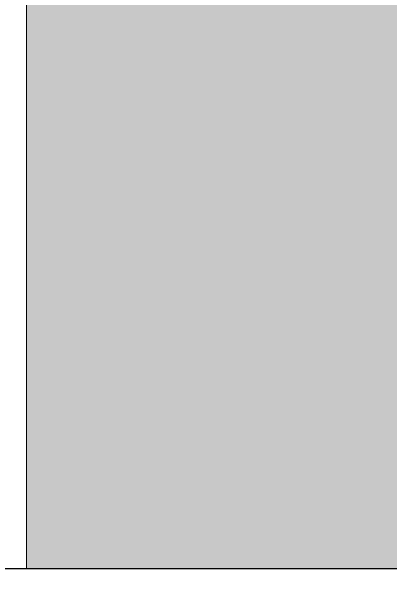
# Model space of a CAD drawing. Header units: inches. Extents: x -4169 to -1846, y 9706 to 12377.
# Drawn here: x -3498.5612 to -3498.2425, y 10706.8737 to 10707.3575 of the extents above; entities that cross this region are included whole.
import ezdxf

# ---------------------------------------------------------------- set-up
doc = ezdxf.new("R2010")
doc.units = ezdxf.units.IN
doc.header["$MEASUREMENT"] = 0
for name, color, linetype, lineweight in [('A-DOOR', 31, 'Continuous', 18), ('A-DOOR-FRAM', 31, 'Continuous', 30), ('A-WALL', 113, 'Continuous', 18), ('I-WALL', 2, 'Continuous', 18)]:
    doc.layers.add(name, color=color, linetype=linetype, lineweight=lineweight)

# ---------------------------------------------------------------- blocks, each defined once
blk = doc.blocks.new('HOLLOW METAL - UNIT DOOR-2125826-ENLARGED RCP - 1ST FLOOR PLAN')
at = {"layer": 'A-DOOR-FRAM'}
blk.add_line((20, -3.75), (20, 4.25), dxfattribs=at)

msp = doc.modelspace()

# ---------------------------------------------------------------- hatches: boundary and pattern name
at = {"layer": 'I-WALL'}
h = msp.add_hatch(color=256, dxfattribs=at)
h.paths.add_polyline_path([(-3497.92374, 10650.1894), (-3497.94994, 10666.8894), (-3498.54874, 10666.8894), (-3498.54874, 10650.1894), (-3497.94994, 10650.1894)], flags=0)
h.paths.add_polyline_path([(-3497.94994, 10706.8894), (-3497.92374, 10706.8894), (-3497.94994, 10708.1644), (-3498.54874, 10708.1644), (-3498.54874, 10706.8894), (-3498.40123, 10706.8894)], flags=0)

# ---------------------------------------------------------------- linework, layer by layer
at = {"layer": 'A-WALL'}
msp.add_line((-3498.54874, 10706.8894), (-3498.54874, 10708.7894), dxfattribs=at)

# ---------------------------------------------------------------- block references
at = {"layer": 'A-DOOR', "rotation": 89.99999999999432}
msp.add_blockref('HOLLOW METAL - UNIT DOOR-2125826-ENLARGED RCP - 1ST FLOOR PLAN', (-3501.67374, 10686.8894), dxfattribs=at)

doc.saveas('drawing.dxf')
